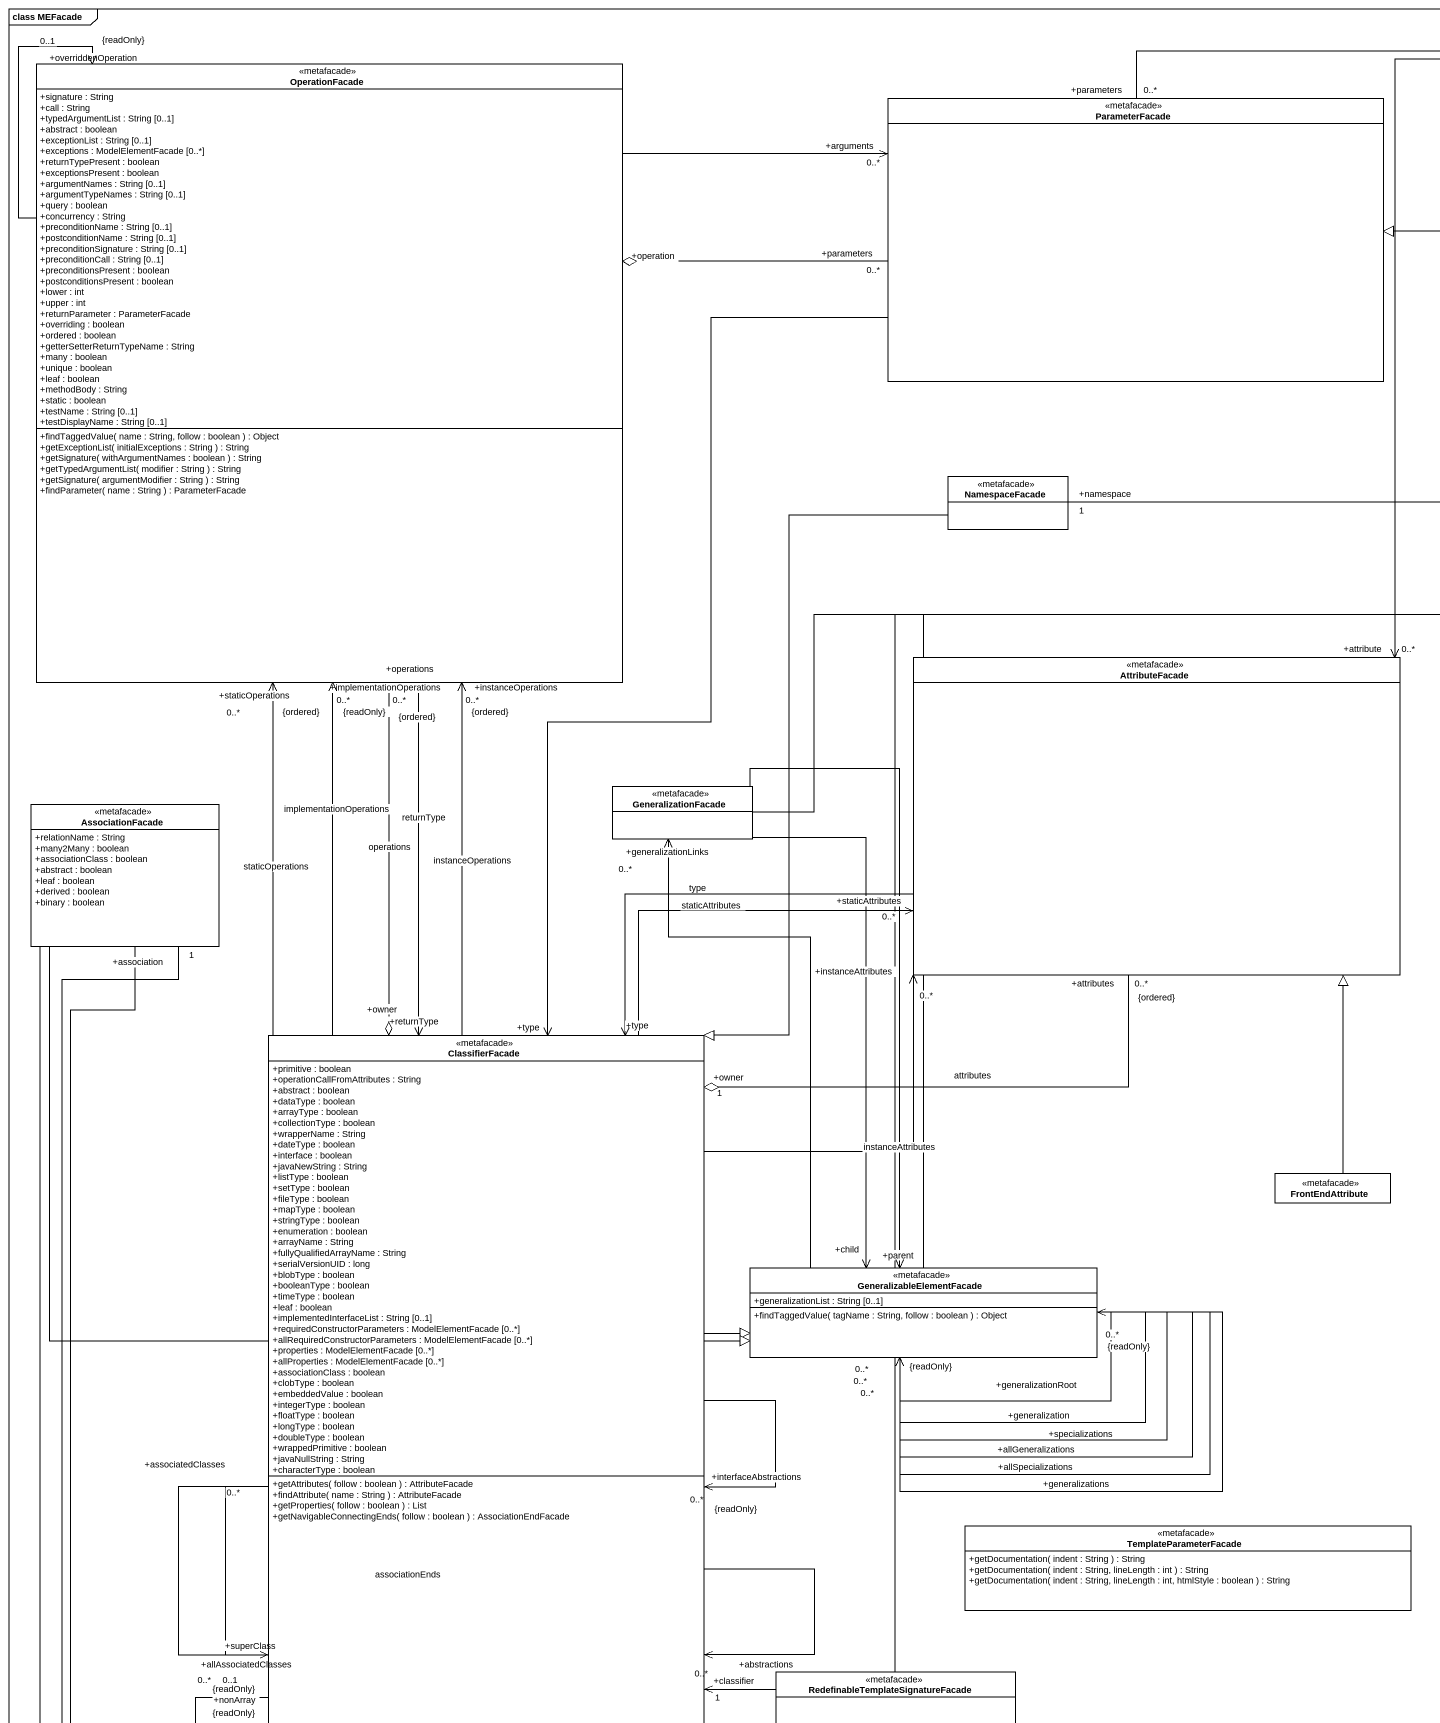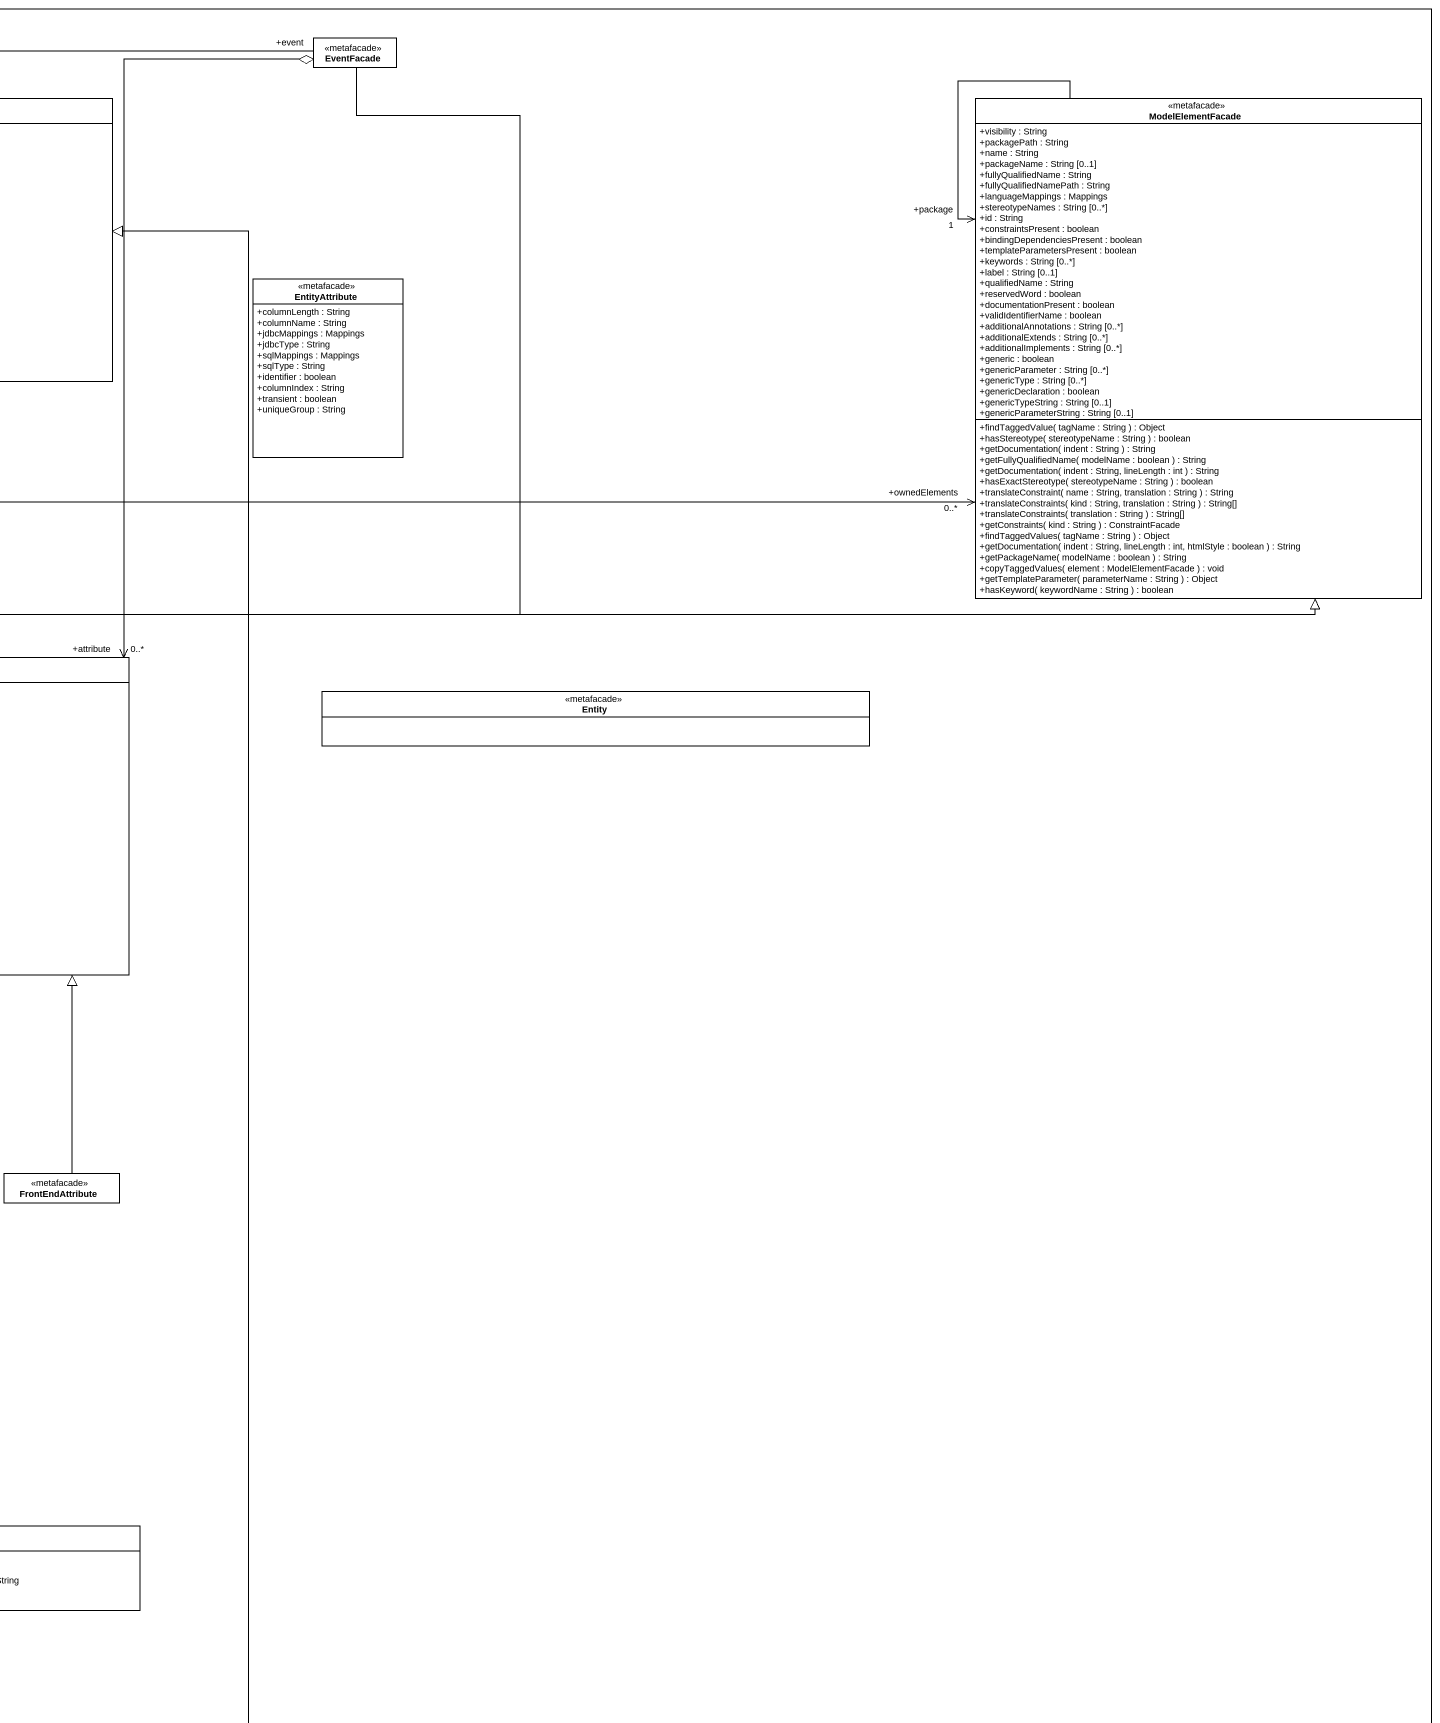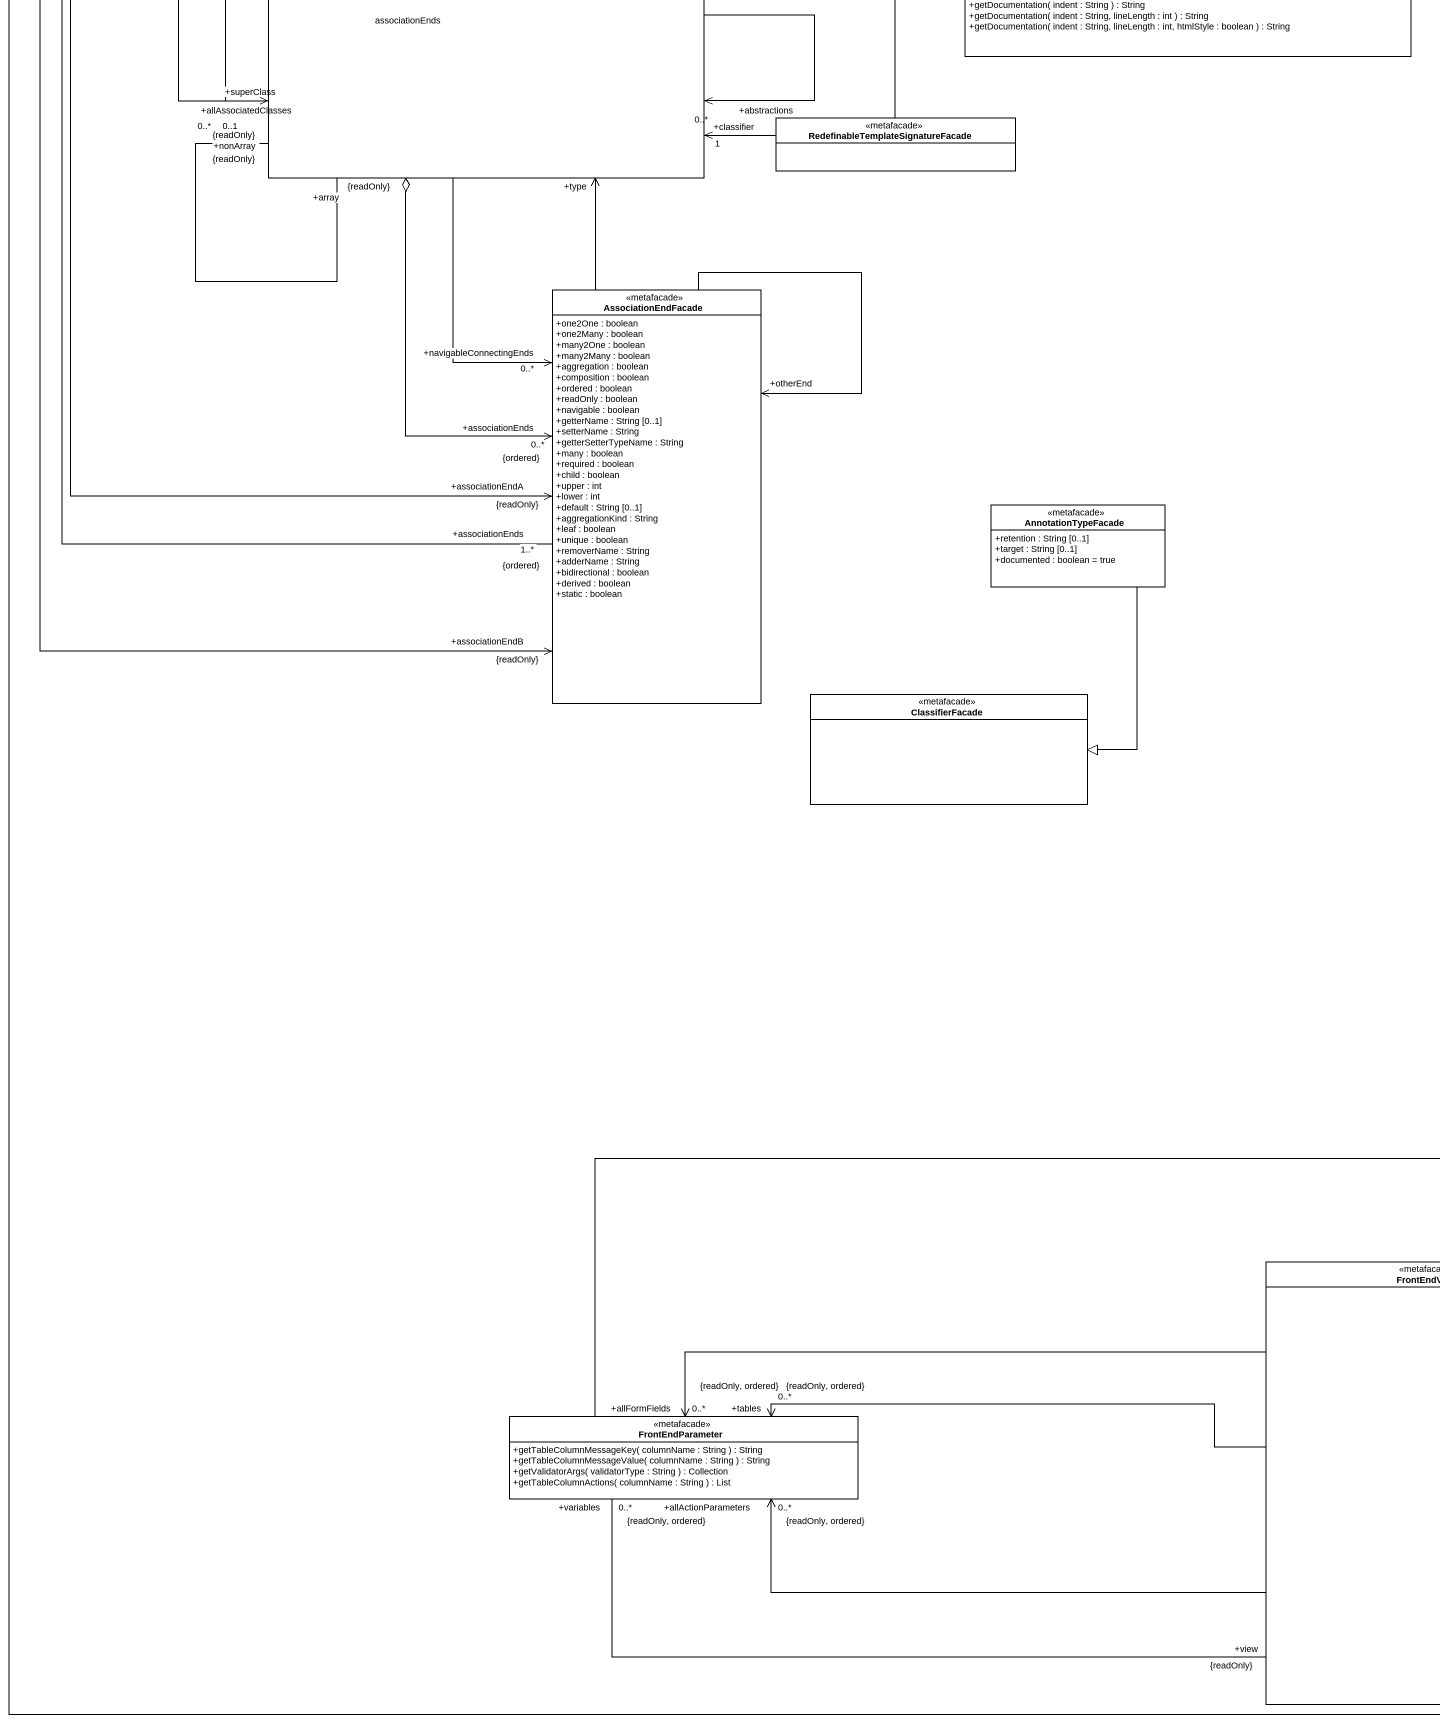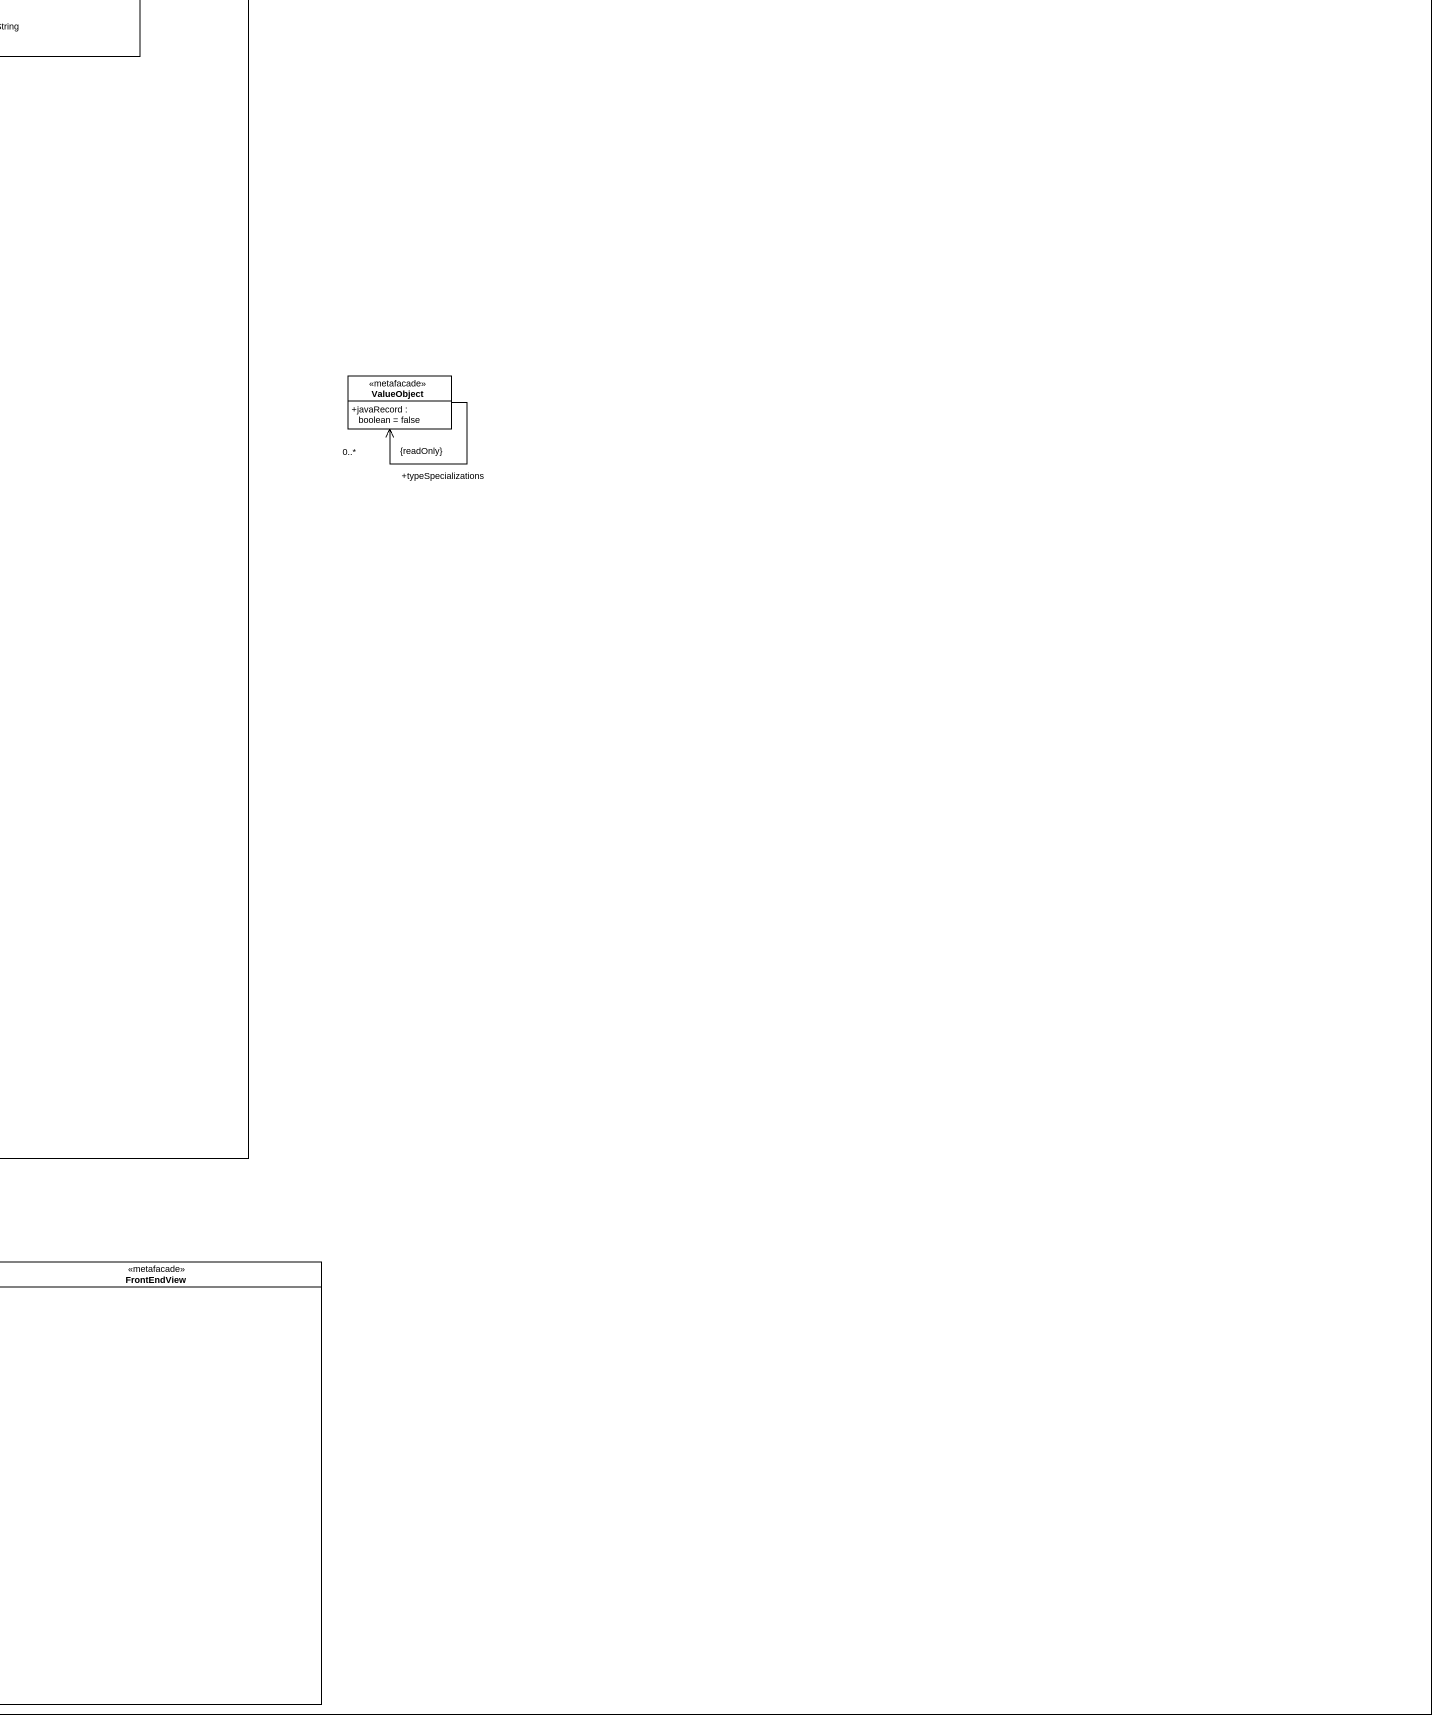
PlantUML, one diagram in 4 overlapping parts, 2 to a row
@startuml
mainframe class MEFacade
hide circle
hide empty members
skinparam classAttributeIconSize 0
class EventFacade <<metafacade>>
class OperationFacade <<metafacade>> {
  +signature : String
  +call : String
  +typedArgumentList : String [0..1]
  +abstract : boolean
  +exceptionList : String [0..1]
  +exceptions : ModelElementFacade [0..*]
  +returnTypePresent : boolean
  +exceptionsPresent : boolean
  +argumentNames : String [0..1]
  +argumentTypeNames : String [0..1]
  +query : boolean
  +concurrency : String
  +preconditionName : String [0..1]
  +postconditionName : String [0..1]
  +preconditionSignature : String [0..1]
  +preconditionCall : String [0..1]
  +preconditionsPresent : boolean
  +postconditionsPresent : boolean
  +lower : int
  +upper : int
  +returnParameter : ParameterFacade
  +overriding : boolean
  +ordered : boolean
  +getterSetterReturnTypeName : String
  +many : boolean
  +unique : boolean
  +leaf : boolean
  +methodBody : String
  +static : boolean
  +testName : String [0..1]
  +testDisplayName : String [0..1]
  +findTaggedValue( name : String, follow : boolean ) : Object
  +getExceptionList( initialExceptions : String ) : String
  +getSignature( withArgumentNames : boolean ) : String
  +getTypedArgumentList( modifier : String ) : String
  +getSignature( argumentModifier : String ) : String
  +findParameter( name : String ) : ParameterFacade
}
class ParameterFacade <<metafacade>>
class ModelElementFacade <<metafacade>> {
  +visibility : String
  +packagePath : String
  +name : String
  +packageName : String [0..1]
  +fullyQualifiedName : String
  +fullyQualifiedNamePath : String
  +languageMappings : Mappings
  +stereotypeNames : String [0..*]
  +id : String
  +constraintsPresent : boolean
  +bindingDependenciesPresent : boolean
  +templateParametersPresent : boolean
  +keywords : String [0..*]
  +label : String [0..1]
  +qualifiedName : String
  +reservedWord : boolean
  +documentationPresent : boolean
  +validIdentifierName : boolean
  +additionalAnnotations : String [0..*]
  +additionalExtends : String [0..*]
  +additionalImplements : String [0..*]
  +generic : boolean
  +genericParameter : String [0..*]
  +genericType : String [0..*]
  +genericDeclaration : boolean
  +genericTypeString : String [0..1]
  +genericParameterString : String [0..1]
  +findTaggedValue( tagName : String ) : Object
  +hasStereotype( stereotypeName : String ) : boolean
  +getDocumentation( indent : String ) : String
  +getFullyQualifiedName( modelName : boolean ) : String
  +getDocumentation( indent : String, lineLength : int ) : String
  +hasExactStereotype( stereotypeName : String ) : boolean
  +translateConstraint( name : String, translation : String ) : String
  +translateConstraints( kind : String, translation : String ) : String[]
  +translateConstraints( translation : String ) : String[]
  +getConstraints( kind : String ) : ConstraintFacade
  +findTaggedValues( tagName : String ) : Object
  +getDocumentation( indent : String, lineLength : int, htmlStyle : boolean ) : String
  +getPackageName( modelName : boolean ) : String
  +copyTaggedValues( element : ModelElementFacade ) : void
  +getTemplateParameter( parameterName : String ) : Object
  +hasKeyword( keywordName : String ) : boolean
}
class EntityAttribute <<metafacade>> {
  +columnLength : String
  +columnName : String
  +jdbcMappings : Mappings
  +jdbcType : String
  +sqlMappings : Mappings
  +sqlType : String
  +identifier : boolean
  +columnIndex : String
  +transient : boolean
  +uniqueGroup : String
}
class NamespaceFacade <<metafacade>>
class AttributeFacade <<metafacade>>
class "Entity" as Entity_ <<metafacade>>
class AssociationFacade <<metafacade>> {
  +relationName : String
  +many2Many : boolean
  +associationClass : boolean
  +abstract : boolean
  +leaf : boolean
  +derived : boolean
  +binary : boolean
}
class GeneralizationFacade <<metafacade>>
class ClassifierFacade <<metafacade>> {
  +primitive : boolean
  +operationCallFromAttributes : String
  +abstract : boolean
  +dataType : boolean
  +arrayType : boolean
  +collectionType : boolean
  +wrapperName : String
  +dateType : boolean
  +interface : boolean
  +javaNewString : String
  +listType : boolean
  +setType : boolean
  +fileType : boolean
  +mapType : boolean
  +stringType : boolean
  +enumeration : boolean
  +arrayName : String
  +fullyQualifiedArrayName : String
  +serialVersionUID : long
  +blobType : boolean
  +booleanType : boolean
  +timeType : boolean
  +leaf : boolean
  +implementedInterfaceList : String [0..1]
  +requiredConstructorParameters : ModelElementFacade [0..*]
  +allRequiredConstructorParameters : ModelElementFacade [0..*]
  +properties : ModelElementFacade [0..*]
  +allProperties : ModelElementFacade [0..*]
  +associationClass : boolean
  +clobType : boolean
  +embeddedValue : boolean
  +integerType : boolean
  +floatType : boolean
  +longType : boolean
  +doubleType : boolean
  +wrappedPrimitive : boolean
  +javaNullString : String
  +characterType : boolean
  +getAttributes( follow : boolean ) : AttributeFacade
  +findAttribute( name : String ) : AttributeFacade
  +getProperties( follow : boolean ) : List
  +getNavigableConnectingEnds( follow : boolean ) : AssociationEndFacade
}
class FrontEndAttribute <<metafacade>>
class GeneralizableElementFacade <<metafacade>> {
  +generalizationList : String [0..1]
  +findTaggedValue( tagName : String, follow : boolean ) : Object
}
class TemplateParameterFacade <<metafacade>> {
  +getDocumentation( indent : String ) : String
  +getDocumentation( indent : String, lineLength : int ) : String
  +getDocumentation( indent : String, lineLength : int, htmlStyle : boolean ) : String
}
class "RedefinableTemplateSignatureFacade" as RedefinableTemplateSignature <<metafacade>>
class AssociationEndFacade <<metafacade>> {
  +one2One : boolean
  +one2Many : boolean
  +many2One : boolean
  +many2Many : boolean
  +aggregation : boolean
  +composition : boolean
  +ordered : boolean
  +readOnly : boolean
  +navigable : boolean
  +getterName : String [0..1]
  +setterName : String
  +getterSetterTypeName : String
  +many : boolean
  +required : boolean
  +child : boolean
  +upper : int
  +lower : int
  +default : String [0..1]
  +aggregationKind : String
  +leaf : boolean
  +unique : boolean
  +removerName : String
  +adderName : String
  +bidirectional : boolean
  +derived : boolean
  +static : boolean
}
class ValueObject <<metafacade>> {
  +javaRecord : boolean = false
}
class AnnotationTypeFacade <<metafacade>> {
  +retention : String [0..1]
  +target : String [0..1]
  +documented : boolean = true
}
class "ClassifierFacade" as ClassifierFacade_2 <<metafacade>>
class FrontEndView <<metafacade>>
class FrontEndParameter <<metafacade>> {
  +getTableColumnMessageKey( columnName : String ) : String
  +getTableColumnMessageValue( columnName : String ) : String
  +getValidatorArgs( validatorType : String ) : Collection
  +getTableColumnActions( columnName : String ) : List
}
EventFacade -right-|> ModelElementFacade
EventFacade o--> "0..*\n+attribute" AttributeFacade
OperationFacade --> "+overriddenOperation\n0..1\n{readOnly}" OperationFacade
OperationFacade "+instanceOperations\n0..*\n{ordered}" <-- ClassifierFacade : instanceOperations
OperationFacade "+staticOperations\n0..*\n{ordered}" <-- ClassifierFacade : staticOperations
OperationFacade "+operations\n0..*\n{ordered}" --o "+owner" ClassifierFacade : operations
ParameterFacade "+parameters\n0..*" -right- "+event" EventFacade
ParameterFacade "+arguments\n0..*" <-left- OperationFacade
ParameterFacade "+parameters\n0..*" -left-o "+operation" OperationFacade
ModelElementFacade "+package\n1" <-- ModelElementFacade
ModelElementFacade "+ownedElements\n0..*" <-left- "+namespace\n1" NamespaceFacade
NamespaceFacade --|> ClassifierFacade
AttributeFacade "+attributes\n0..*\n{ordered}" --o "+owner\n1" ClassifierFacade : attributes
AttributeFacade "+staticAttributes\n0..*" <-- ClassifierFacade : staticAttributes
AttributeFacade "+instanceAttributes\n0..*" <-- ClassifierFacade : instanceAttributes
AssociationFacade -right-|> GeneralizableElementFacade
AssociationFacade "+association\n1" -- "+associationEnds\n1..*\n{ordered}" AssociationEndFacade
GeneralizationFacade -right-|> ModelElementFacade
GeneralizationFacade "+generalizationLinks\n0..*" <-- GeneralizableElementFacade
ClassifierFacade "+returnType" <-up- OperationFacade : returnType
ClassifierFacade -up-> "+implementationOperations\n0..*\n{readOnly}" OperationFacade : implementationOperations
ClassifierFacade "+type" <-up- ParameterFacade
ClassifierFacade "+type" <-up- AttributeFacade : type
ClassifierFacade "+associatedClasses\n0..*" -- "+allAssociatedClasses\n0..*" ClassifierFacade
ClassifierFacade --> "+superClass\n0..1\n{readOnly}" ClassifierFacade
ClassifierFacade --> "+abstractions\n0..*" ClassifierFacade
ClassifierFacade "+nonArray\n{readOnly}" -- "+array\n{readOnly}" ClassifierFacade
ClassifierFacade "+interfaceAbstractions\n0..*\n{readOnly}" <-- ClassifierFacade
ClassifierFacade -right-|> GeneralizableElementFacade
ClassifierFacade "+classifier\n1" <-- RedefinableTemplateSignature
ClassifierFacade "+type" <-- AssociationEndFacade
FrontEndAttribute -up-|> AttributeFacade
GeneralizableElementFacade -up-|> ModelElementFacade
GeneralizableElementFacade "+parent" <-up- GeneralizationFacade
GeneralizableElementFacade "+child" <-up- GeneralizationFacade
GeneralizableElementFacade "+generalization" <-- GeneralizableElementFacade
GeneralizableElementFacade "+generalizationRoot\n{readOnly}" <-- GeneralizableElementFacade
GeneralizableElementFacade --> "+specializations\n0..*\n{readOnly}" GeneralizableElementFacade
GeneralizableElementFacade "+allGeneralizations\n0..*" <-- GeneralizableElementFacade
GeneralizableElementFacade "+allSpecializations\n0..*" <-- GeneralizableElementFacade
GeneralizableElementFacade "+generalizations\n0..*" <-- GeneralizableElementFacade
RedefinableTemplateSignature -up-|> ModelElementFacade
AssociationEndFacade "+associationEndB\n{readOnly}" <-up- AssociationFacade
AssociationEndFacade "+associationEndA\n{readOnly}" <-up- AssociationFacade
AssociationEndFacade "+navigableConnectingEnds\n0..*" <-up- ClassifierFacade
AssociationEndFacade "+associationEnds\n0..*\n{ordered}" <-up-o ClassifierFacade : associationEnds
AssociationEndFacade "+otherEnd" <-- AssociationEndFacade
ValueObject "+typeSpecializations\n0..*\n{readOnly}" <-- ValueObject
AnnotationTypeFacade --|> ClassifierFacade_2
FrontEndView -left-> "+allActionParameters\n0..*\n{readOnly, ordered}" FrontEndParameter
FrontEndView "+view\n{readOnly}" -left- "+variables\n0..*\n{readOnly, ordered}" FrontEndParameter
FrontEndParameter -up-|> ParameterFacade
FrontEndParameter "+tables\n0..*\n{readOnly, ordered}" <-right- FrontEndView
FrontEndParameter "+allFormFields\n0..*\n{readOnly, ordered}" <-right- FrontEndView
@enduml
